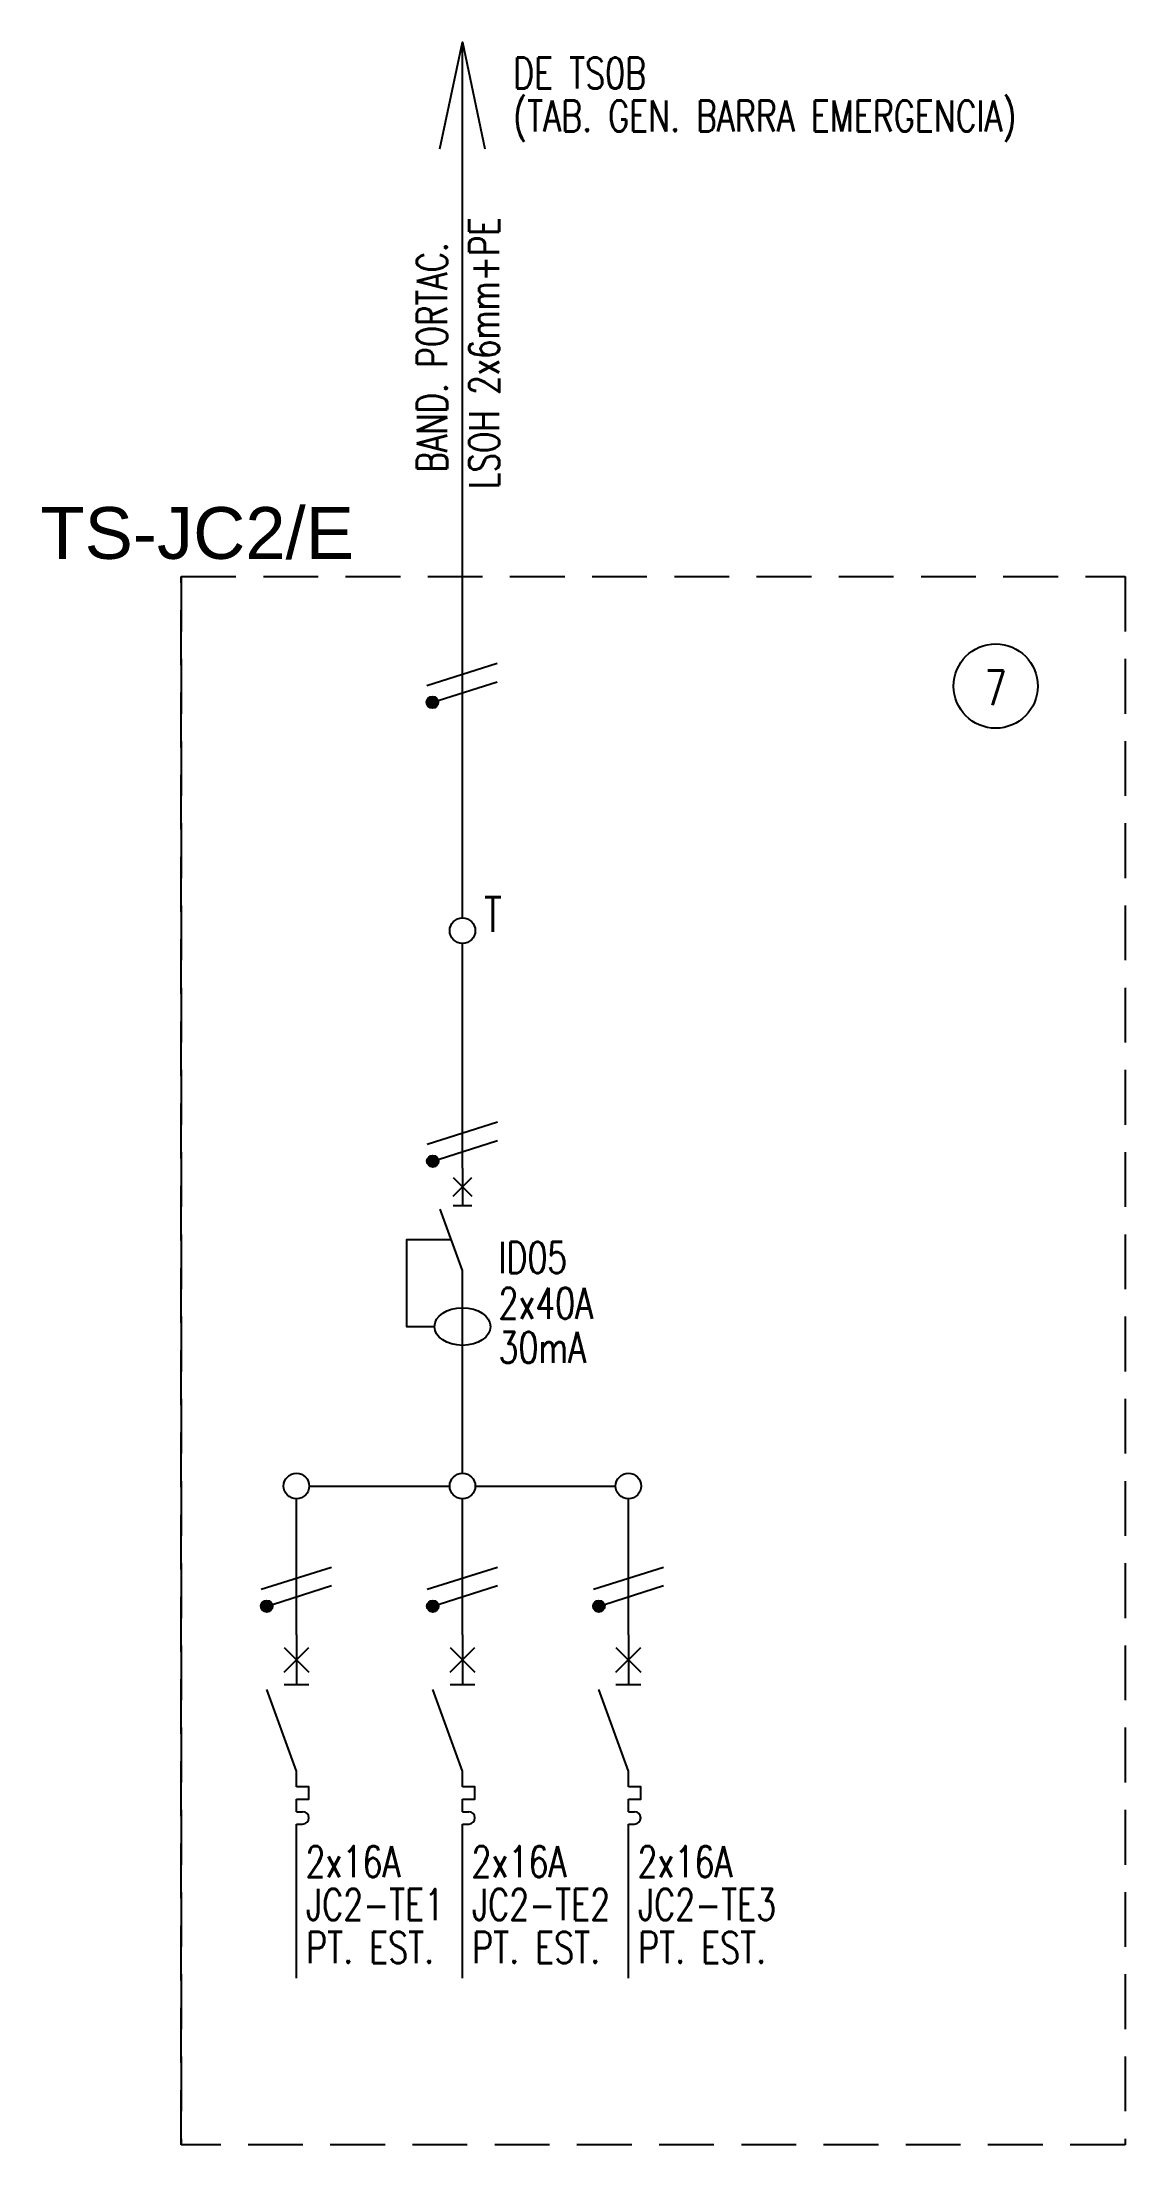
# Model space of a CAD drawing. Extents: x 3703 to 3709.3, y 1394.2 to 1406.4.
import ezdxf
from ezdxf.enums import TextEntityAlignment as Align

# ---------------------------------------------------------------- set-up
doc = ezdxf.new("R2010")
doc.units = 0
doc.linetypes.add('OCJ-ESQUEMAS UNIFILARES-CORREGIDOS IDO-REV.br$0$DASHED', pattern=[19.05, 12.7, -6.35])
for name, color, linetype in [('OCJ-ESQUEMAS UNIFILARES-CORREGIDOS IDO-REV.br$0$00-IE-CABLES', 10, 'Continuous'), ('OCJ-ESQUEMAS UNIFILARES-CORREGIDOS IDO-REV.br$0$01-ELE-APARATOS', 170, 'Continuous'), ('OCJ-ESQUEMAS UNIFILARES-CORREGIDOS IDO-REV.br$0$ELECTRIC', 4, 'Continuous'), ('OCJ-ESQUEMAS UNIFILARES-CORREGIDOS IDO-REV.br$0$TEXTO', 7, 'Continuous')]:
    doc.layers.add(name, color=color, linetype=linetype)
doc.styles.add('OCJ-ESQUEMAS UNIFILARES-CORREGIDOS IDO-REV.br$0$ARIAL', font='Arial.ttf', dxfattribs={"height": 0.2})
doc.styles.add('OCJ-ESQUEMAS UNIFILARES-CORREGIDOS IDO-REV.br$0$Electricidad', font='ROMANS.SHX', dxfattribs={"width": 0.75, "height": 0.175})

# ---------------------------------------------------------------- blocks, each defined once
blk = doc.blocks.new('OCJ-ESQUEMAS UNIFILARES-CORREGIDOS IDO-REV.br$0$Unif-Interruptor-Term')
for p, q in [((0, -1.013), (0.045, -1.013)), ((0, -1.103), (0.045, -1.103))]:
    blk.add_line(p, q)
for points in [[(-0.09, 0.177), (0.09, -0.003)], [(-0.09, -0.003), (0.09, 0.177)], [(0, 0.267), (0, -0.093)], [(0, -0.72), (-0.215, -0.128)], [(-0.09, -0.093), (0.09, -0.093)], [(0, -0.833), (0, -0.72)], [(0, -0.923), (0.09, -0.923), (0.09, -0.833), (0, -0.833)], [(0, -1.013), (0, -0.923)], [(0, -1.215), (0, -1.103)]]:
    blk.add_lwpolyline(points)
blk.add_arc((0.045, -1.058), 0.045, 270, 90)
blk = doc.blocks.new('OCJ-ESQUEMAS UNIFILARES-CORREGIDOS IDO-REV.br$0$Unif-Interruptor-Dif')
for points in [[(0, 0.177), (0, -0.093)], [(-0.068, 0.11), (0.068, -0.025)], [(-0.068, -0.025), (0.068, 0.11)], [(0, -0.565), (-0.162, -0.121)], [(-0.068, -0.093), (0.068, -0.093)], [(-0.081, -0.343), (-0.405, -0.343), (-0.405, -0.97), (-0.202, -0.97)], [(0, -1.308), (0, -0.565)]]:
    blk.add_lwpolyline(points)
blk.add_ellipse((0, -0.97), major_axis=(0.203, 0), ratio=0.670814)

msp = doc.modelspace()

# ---------------------------------------------------------------- hatches: boundary and pattern name
at = {"layer": 'OCJ-ESQUEMAS UNIFILARES-CORREGIDOS IDO-REV.br$0$00-IE-CABLES'}
for points in [[(3705.252, 1402.575, 1), (3705.307, 1402.615, 1)], [(3705.254, 1399.917, 1), (3705.308, 1399.957, 1)], [(3704.292, 1397.339, 1), (3704.347, 1397.379, 1)], [(3705.254, 1397.339, 1), (3705.308, 1397.379, 1)], [(3706.216, 1397.339, 1), (3706.27, 1397.379, 1)]]:
    msp.add_hatch(color=256, dxfattribs=at).paths.add_polyline_path(points)

# ---------------------------------------------------------------- linework, layer by layer
for p, q in [((3705.453, 1401.346), (3705.453, 1406.42)), ((3705.453, 1399.897), (3705.453, 1401.198)), ((3705.453, 1398.129), (3705.453, 1398.857)), ((3704.491, 1397.193), (3704.491, 1397.981)), ((3704.565, 1398.055), (3705.378, 1398.055)), ((3705.453, 1397.193), (3705.453, 1397.981)), ((3705.527, 1398.055), (3706.34, 1398.055)), ((3706.414, 1397.193), (3706.414, 1397.981)), ((3704.491, 1395.205), (3704.491, 1396.007)), ((3705.453, 1395.205), (3705.453, 1396.007)), ((3706.414, 1395.205), (3706.414, 1396.007))]:
    msp.add_line(p, q, dxfattribs=at)
for points in [[(3705.322, 1405.802), (3705.453, 1406.42), (3705.583, 1405.802)], [(3705.247, 1402.693), (3705.654, 1402.822)], [(3705.312, 1402.605), (3705.654, 1402.714)], [(3705.249, 1400.035), (3705.656, 1400.164)], [(3705.313, 1399.947), (3705.656, 1400.056)], [(3704.287, 1397.457), (3704.694, 1397.586)], [(3704.352, 1397.369), (3704.694, 1397.478)], [(3705.249, 1397.457), (3705.656, 1397.586)], [(3705.313, 1397.369), (3705.656, 1397.478)], [(3706.211, 1397.457), (3706.618, 1397.586)], [(3706.275, 1397.369), (3706.618, 1397.478)]]:
    msp.add_lwpolyline(points, dxfattribs=at)
for centre, radius in [((3705.279, 1402.595), 0.0338), ((3705.453, 1401.272), 0.0741), ((3705.281, 1399.937), 0.0338), ((3704.491, 1398.055), 0.0741), ((3705.453, 1398.055), 0.0741), ((3706.414, 1398.055), 0.0741), ((3704.319, 1397.359), 0.0338), ((3705.281, 1397.359), 0.0338), ((3706.243, 1397.359), 0.0338)]:
    msp.add_circle(centre, radius, dxfattribs=at)
at = {"layer": 'OCJ-ESQUEMAS UNIFILARES-CORREGIDOS IDO-REV.br$0$ELECTRIC', "linetype": 'OCJ-ESQUEMAS UNIFILARES-CORREGIDOS IDO-REV.br$0$DASHED', "ltscale": 0.025}
msp.add_lwpolyline([(3703.823, 1403.323), (3709.291, 1403.323), (3709.291, 1394.238), (3703.823, 1394.238)], close=True, dxfattribs=at)
msp.add_lwpolyline([(3703.823, 1403.323), (3703.823, 1394.238)], dxfattribs=at)
at = {"layer": 'OCJ-ESQUEMAS UNIFILARES-CORREGIDOS IDO-REV.br$0$TEXTO'}
msp.add_circle((3708.542, 1402.689), 0.244, dxfattribs=at)

# ---------------------------------------------------------------- block references
at = {"layer": 'OCJ-ESQUEMAS UNIFILARES-CORREGIDOS IDO-REV.br$0$01-ELE-APARATOS', "xscale": 0.7999999999999546, "yscale": 0.7999999999999546, "zscale": 0.7999999999999546}
for name, p in [('OCJ-ESQUEMAS UNIFILARES-CORREGIDOS IDO-REV.br$0$Unif-Interruptor-Dif', (3705.453, 1399.755)), ('OCJ-ESQUEMAS UNIFILARES-CORREGIDOS IDO-REV.br$0$Unif-Interruptor-Term', (3704.491, 1396.979)), ('OCJ-ESQUEMAS UNIFILARES-CORREGIDOS IDO-REV.br$0$Unif-Interruptor-Term', (3705.453, 1396.979)), ('OCJ-ESQUEMAS UNIFILARES-CORREGIDOS IDO-REV.br$0$Unif-Interruptor-Term', (3706.414, 1396.979))]:
    msp.add_blockref(name, p, dxfattribs=at)

# ---------------------------------------------------------------- texts
at = {"layer": 'OCJ-ESQUEMAS UNIFILARES-CORREGIDOS IDO-REV.br$0$TEXTO', "style": 'OCJ-ESQUEMAS UNIFILARES-CORREGIDOS IDO-REV.br$0$Electricidad', "width": 0.75}
for s, height, p in [('DE TS0B', 0.18, (3705.747, 1406.15)), ('(TAB. GEN. BARRA EMERGENCIA)', 0.18, (3705.747, 1405.902)), ('7', 0.2, (3708.478, 1402.579)), ('T', 0.2, (3705.578, 1401.266)), ('ID05', 0.18, (3705.661, 1399.289)), ('2x40A', 0.18, (3705.661, 1399.024)), ('30mA', 0.18, (3705.661, 1398.768)), ('2x16A', 0.18, (3704.544, 1395.789)), ('2x16A', 0.18, (3705.505, 1395.789)), ('2x16A', 0.18, (3706.467, 1395.789)), ('JC2-TE1', 0.18, (3704.548, 1395.541)), ('JC2-TE2', 0.18, (3705.51, 1395.541)), ('JC2-TE3', 0.18, (3706.471, 1395.541)), ('PT. EST.', 0.18, (3704.548, 1395.292)), ('PT. EST.', 0.18, (3705.51, 1395.292)), ('PT. EST.', 0.18, (3706.471, 1395.292))]:
    msp.add_text(s, height=height, dxfattribs=at).set_placement(p)
for s, p in [('LSOH 2x6mm+PE', (3705.666, 1404.618)), ('BAND. PORTAC.', (3705.364, 1404.593))]:
    msp.add_text(s, height=0.175, rotation=90, dxfattribs=at).set_placement(p, align=Align.CENTER)
at = {"layer": 'OCJ-ESQUEMAS UNIFILARES-CORREGIDOS IDO-REV.br$0$TEXTO', "style": 'OCJ-ESQUEMAS UNIFILARES-CORREGIDOS IDO-REV.br$0$ARIAL'}
msp.add_text('TS-JC2/E', height=0.3, dxfattribs=at).set_placement((3703.008, 1403.426))

doc.saveas('drawing.dxf')
